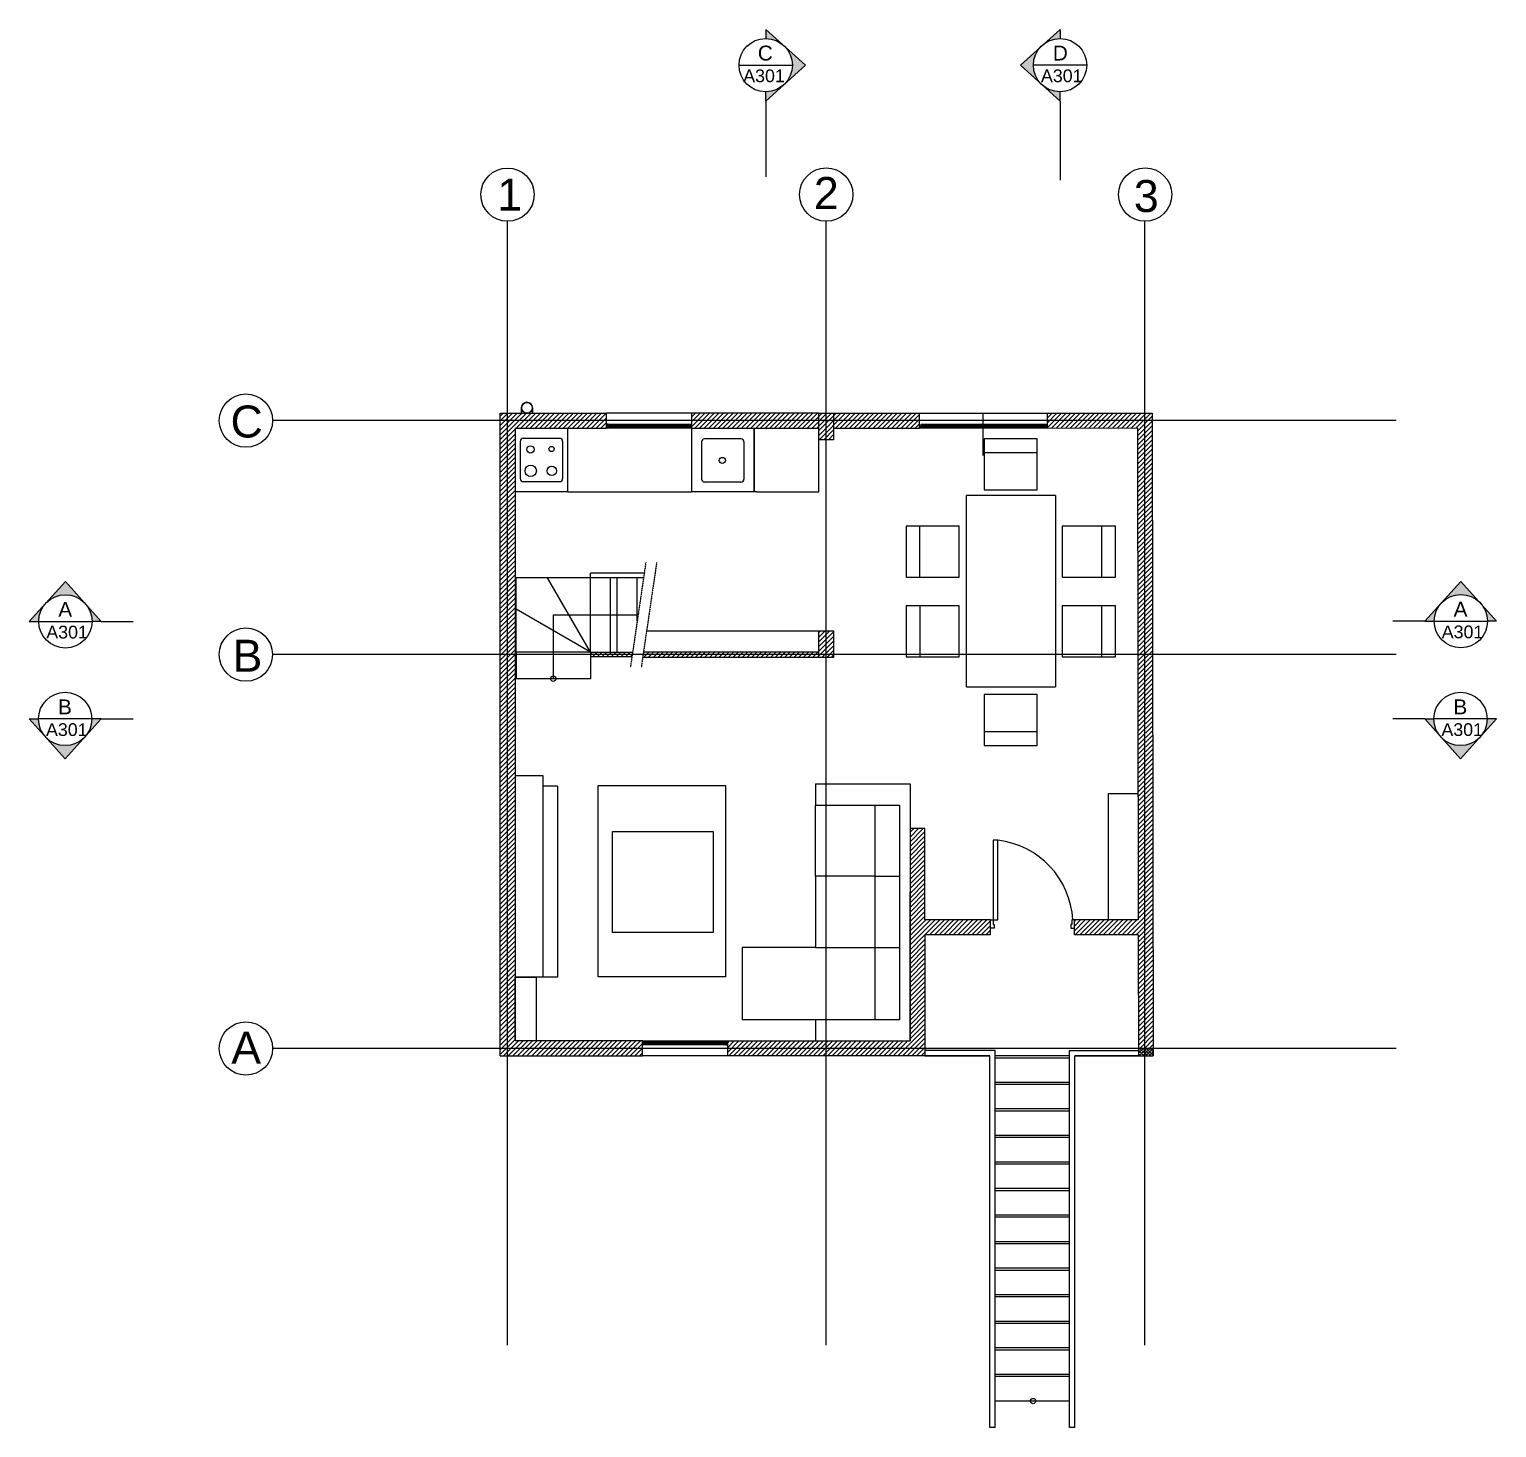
# Model space of a CAD drawing. Header units: inches. Extents: x 270 to 8013, y -75 to 10330.
# Drawn here: x 5267 to 6649, y 4445 to 5761 of the extents above; entities that cross this region are included whole.
import ezdxf

# ---------------------------------------------------------------- set-up
doc = ezdxf.new("R2010")
doc.units = ezdxf.units.IN
doc.header["$MEASUREMENT"] = 0
doc.linetypes.add('HIDDEN', pattern=[0.375, 0.25, -0.125])
for name, color, linetype in [('A-ANNO-DIMS', 6, 'Continuous'), ('A-ANNO-SYMB', 6, 'Continuous'), ('A-ANNO-TEXT', 6, 'Continuous'), ('A-DOOR-FULL', 161, 'Continuous'), ('A-FLOR-LEVL', 11, 'Continuous'), ('A-FLOR-PATT', 8, 'Continuous'), ('A-FURN', 3, 'Continuous'), ('A-GLAZ-FULL', 4, 'Continuous'), ('A-SECT-PATT', 8, 'Continuous'), ('A-WALL-FULL', 7, 'Continuous'), ('G-ANNO-NPLT', 210, 'Continuous'), ('IN-ANNO-NPLT', 6, 'Continuous')]:
    doc.layers.add(name, color=color, linetype=linetype)
doc.styles.add('E-ARIAL', font='arial.ttf')
doc.styles.get("Standard").update_dxf_attribs({"font": 'arial.ttf'})

msp = doc.modelspace()

# ---------------------------------------------------------------- hatches: boundary and pattern name
at = {"layer": 'A-ANNO-DIMS'}
h = msp.add_hatch(dxfattribs=at)
h.set_pattern_fill('ANSI37', color=256, scale=18)
h.paths.add_polyline_path([(6317.7, 4801.6), (6311.7, 4801.6), (6311.7, 4794.6), (6317.7, 4794.6)])
h = msp.add_hatch(dxfattribs=at)
h.set_pattern_fill('ANSI37', color=256, scale=18)
h.paths.add_polyline_path([(6325.7, 4801.6), (6317.7, 4801.6), (6317.7, 4794.6), (6325.7, 4794.6)])
at = {"layer": 'A-ANNO-SYMB'}
h = msp.add_hatch(color=256, dxfattribs=at)
h.dxf.hatch_style = 1
h.paths.add_polyline_path([(5960.7, 5760.9), (5976.6, 5746.6, 0.173502), (5960.7, 5752.3)])
h.paths.add_polyline_path([(5985.7, 5727.2, 0.200178), (5978.3, 5745), (5998.1, 5727.2), (5977.5, 5708.6, 0.211497)])
h.paths.add_polyline_path([(5960.7, 5702.1, 0.186388), (5977.5, 5708.6), (5960.7, 5693.2)])
h = msp.add_hatch(color=256, dxfattribs=at)
h.dxf.hatch_style = 1
h.paths.add_polyline_path([(6237.9, 5760.9), (6222, 5746.6, -0.173502), (6237.9, 5752.3)])
h.paths.add_polyline_path([(6212.8, 5727.2, -0.200178), (6220.2, 5745), (6200.5, 5727.2), (6221, 5708.6, -0.211497)])
h.paths.add_polyline_path([(6237.9, 5702.1, -0.186388), (6221, 5708.6), (6237.9, 5693.2)])
h = msp.add_hatch(color=256, dxfattribs=at)
h.dxf.hatch_style = 1
h.paths.add_polyline_path([(5335, 5203.6), (5320.7, 5219.5, -0.173502), (5326.4, 5203.6)])
h.paths.add_polyline_path([(5301.3, 5228.7, -0.200178), (5319.1, 5221.3), (5301.3, 5241), (5282.7, 5220.5, -0.211497)])
h.paths.add_polyline_path([(5276.2, 5203.6, -0.186388), (5282.7, 5220.5), (5267.3, 5203.6)])
h = msp.add_hatch(color=256, dxfattribs=at)
h.dxf.hatch_style = 1
h.paths.add_polyline_path([(6649, 5203.8), (6634.7, 5219.7, -0.173502), (6640.3, 5203.8)])
h.paths.add_polyline_path([(6615.3, 5228.9, -0.200178), (6633.1, 5221.5), (6615.3, 5241.2), (6596.7, 5220.7, -0.211497)])
h.paths.add_polyline_path([(6590.2, 5203.8, -0.186388), (6596.7, 5220.7), (6581.3, 5203.8)])
h = msp.add_hatch(color=256, dxfattribs=at)
h.dxf.hatch_style = 1
h.paths.add_polyline_path([(5267.3, 5111.7), (5281.7, 5095.8, -0.173502), (5276, 5111.7)])
h.paths.add_polyline_path([(5301.1, 5086.6, -0.200178), (5283.2, 5094), (5301.1, 5074.3), (5319.6, 5094.8, -0.211497)])
h.paths.add_polyline_path([(5326.1, 5111.7, -0.186388), (5319.6, 5094.8), (5335, 5111.7)])
h = msp.add_hatch(color=256, dxfattribs=at)
h.dxf.hatch_style = 1
h.paths.add_polyline_path([(6581.3, 5111.7), (6595.7, 5095.8, -0.173502), (6590, 5111.7)])
h.paths.add_polyline_path([(6615, 5086.6, -0.200178), (6597.2, 5094), (6615, 5074.3), (6633.6, 5094.8, -0.211497)])
h.paths.add_polyline_path([(6640.1, 5111.7, -0.186388), (6633.6, 5094.8), (6649, 5111.7)])
at = {"layer": 'A-FLOR-PATT'}
for points in [[(5810.6, 5389.2), (5810.6, 5386.6), (5812.3, 5386.6), (5812.3, 5386.8), (5810.9, 5386.8), (5810.9, 5388.9), (5812.3, 5388.9), (5812.3, 5389.2)], [(5810.6, 5389.2), (5810.6, 5386.6), (5812.3, 5386.6), (5812.3, 5386.8), (5810.9, 5386.8), (5810.9, 5388.9), (5812.3, 5388.9), (5812.3, 5389.2)], [(5810.6, 5389.2), (5810.6, 5386.6), (5812.3, 5386.6), (5812.3, 5386.8), (5810.9, 5386.8), (5810.9, 5388.9), (5812.3, 5388.9), (5812.3, 5389.2)], [(5812.3, 5388.9), (5812.3, 5389.2), (5810.6, 5389.2), (5810.6, 5386.6), (5812.3, 5386.6), (5812.3, 5386.8), (5810.9, 5386.8), (5810.9, 5388.9)], [(5890.7, 5389.2), (5890.7, 5386.6), (5889, 5386.6), (5889, 5386.8), (5890.4, 5386.8), (5890.4, 5388.9), (5889, 5388.9), (5889, 5389.2)], [(5890.7, 5389.2), (5890.7, 5386.6), (5889, 5386.6), (5889, 5386.8), (5890.4, 5386.8), (5890.4, 5388.9), (5889, 5388.9), (5889, 5389.2)], [(5890.7, 5389.2), (5890.7, 5386.6), (5889, 5386.6), (5889, 5386.8), (5890.4, 5386.8), (5890.4, 5388.9), (5889, 5388.9), (5889, 5389.2)], [(5889, 5388.9), (5889, 5389.2), (5890.7, 5389.2), (5890.7, 5386.6), (5889, 5386.6), (5889, 5386.8), (5890.4, 5386.8), (5890.4, 5388.9)], [(6107.2, 5388.9), (6107.2, 5389.2), (6105.6, 5389.2), (6105.6, 5386.6), (6107.2, 5386.6), (6107.2, 5386.8), (6105.8, 5386.8), (6105.8, 5388.9)], [(6223.9, 5388.9), (6223.9, 5389.2), (6225.6, 5389.2), (6225.6, 5386.6), (6223.9, 5386.6), (6223.9, 5386.8), (6225.3, 5386.8), (6225.3, 5388.9)], [(5846.3, 4805.2), (5846.3, 4804.9), (5844.7, 4804.9), (5844.7, 4807.6), (5846.3, 4807.6), (5846.3, 4807.3), (5844.9, 4807.3), (5844.9, 4805.2)], [(5923.2, 4805.2), (5923.2, 4804.9), (5924.8, 4804.9), (5924.8, 4807.6), (5923.2, 4807.6), (5923.2, 4807.3), (5924.6, 4807.3), (5924.6, 4805.2)]]:
    msp.add_hatch(color=256, dxfattribs=at).paths.add_polyline_path(points)
at = {"layer": 'A-SECT-PATT'}
h = msp.add_hatch(dxfattribs=at)
h.set_pattern_fill('ANSI31', color=256, scale=25, angle=360)
h.paths.add_polyline_path([(5810.7, 5392.6), (5717.7, 5392.6), (5717.7, 5203.6), (5724.7, 5203.6), (5724.7, 5204.6), (5724.7, 5224.6), (5724.7, 5264.6), (5724.7, 5304.6), (5724.7, 5344.6), (5724.7, 5385.5), (5810.7, 5385.6)])
h.paths.add_polyline_path([(5717.7, 5399.6), (5710.7, 5399.6), (5710.7, 5392.6), (5717.7, 5392.6)])
h.paths.add_polyline_path([(5717.7, 5392.6), (5710.7, 5392.6), (5710.7, 5304.6), (5710.7, 5264.6), (5710.7, 5224.6), (5710.7, 5204.6), (5710.7, 5203.6), (5717.7, 5203.6)])
h.paths.add_polyline_path([(5810.7, 5399.6), (5717.7, 5399.6), (5717.7, 5392.6), (5810.7, 5392.6)])
h.paths.add_polyline_path([(5717.7, 5203.6), (5710.7, 5203.6), (5710.7, 5172.3), (5717.7, 5172.3)])
h.paths.add_polyline_path([(5724.7, 5203.6), (5717.7, 5203.6), (5717.7, 5172.3), (5724.7, 5172.3)])
h.paths.add_polyline_path([(5717.7, 5172.3), (5710.7, 5172.3), (5710.7, 5149.6), (5710.7, 5111.7), (5717.7, 5111.7)])
h.paths.add_polyline_path([(5724.7, 5149.6), (5724.7, 5172.3), (5717.7, 5172.3), (5717.7, 5111.7), (5724.7, 5111.7)])
h.paths.add_polyline_path([(5724.7, 5109.6), (5724.7, 5111.7), (5717.7, 5111.7), (5717.7, 4801.6), (5844.7, 4801.6), (5844.7, 4808.6), (5804.7, 4808.6), (5764.7, 4808.6), (5724.7, 4808.6), (5724.7, 4868.6), (5724.7, 4909.6), (5724.7, 4949.6), (5724.7, 4989.6), (5724.7, 5029.6), (5724.7, 5069.6)])
h.paths.add_polyline_path([(5717.7, 5111.7), (5710.7, 5111.7), (5710.7, 5109.6), (5710.7, 5069.6), (5710.7, 5029.6), (5710.7, 4989.6), (5710.7, 4949.6), (5710.7, 4909.6), (5710.7, 4869.6), (5710.7, 4801.6), (5717.7, 4801.6)])
h.paths.add_polyline_path([(5844.7, 4801.6), (5717.7, 4801.6), (5717.7, 4794.6), (5764.7, 4794.6), (5804.7, 4794.6), (5844.7, 4794.6)])
h.paths.add_polyline_path([(5717.7, 4801.6), (5710.7, 4801.6), (5710.7, 4794.6), (5717.7, 4794.6)])
h.paths.add_polyline_path([(5960.7, 4801.6), (5924.7, 4801.6), (5924.7, 4794.6), (5960.7, 4794.6)])
h.paths.add_polyline_path([(6017.7, 4801.6), (5960.7, 4801.6), (5960.7, 4794.6), (6017.7, 4794.6)])
h.paths.add_polyline_path([(6017.7, 4808.6), (5960.7, 4808.6), (5960.7, 4801.6), (6017.7, 4801.6)])
h.paths.add_polyline_path([(5960.7, 4808.6), (5924.7, 4808.6), (5924.7, 4801.6), (5960.7, 4801.6)])
h.paths.add_polyline_path([(6024.7, 4808.6), (6017.7, 4808.6), (6017.7, 4801.6), (6024.7, 4801.6)])
h.paths.add_polyline_path([(6024.7, 4801.6), (6017.7, 4801.6), (6017.7, 4794.6), (6024.7, 4794.6)])
h.paths.add_polyline_path([(6110.6, 4801.6), (6024.7, 4801.6), (6024.7, 4794.6), (6110.6, 4794.6)])
h.paths.add_polyline_path([(6110.6, 4908.6), (6172.4, 4908.6), (6172.4, 4914.9), (6172.4, 4918.1), (6172.4, 4922.6), (6110.6, 4922.6), (6110.6, 5008.6), (6096.6, 5008.6), (6096.6, 4808.6), (6096.6, 4808.6), (6024.7, 4808.6), (6024.7, 4801.6), (6110.6, 4801.6)])
h.paths.add_polyline_path([(6317.7, 5111.7), (6311.1, 5111.7), (6311.5, 4922.6), (6251.4, 4922.6), (6251.4, 4914.9), (6251.4, 4908.6), (6311.5, 4908.6), (6311.7, 4801.6), (6317.7, 4801.6)])
h.paths.add_polyline_path([(6325.1, 5111.7), (6317.7, 5111.7), (6317.7, 4801.6), (6325.7, 4801.6)])
h.paths.add_polyline_path([(6317.7, 5172.3), (6311, 5172.3), (6311.1, 5111.7), (6317.7, 5111.7)])
h.paths.add_polyline_path([(6325, 5172.3), (6317.7, 5172.3), (6317.7, 5111.7), (6325.1, 5111.7)])
h.paths.add_polyline_path([(6017.7, 5194.6), (6010.7, 5194.6), (6010.7, 5172.3), (6017.7, 5172.3)])
h.paths.add_polyline_path([(6024.7, 5194.6), (6017.7, 5194.6), (6017.7, 5172.3), (6024.7, 5172.3)])
h.paths.add_polyline_path([(6017.7, 5172.3), (6010.7, 5172.3), (6010.7, 5169.6), (6017.7, 5169.6)])
h.paths.add_polyline_path([(6024.7, 5172.3), (6017.7, 5172.3), (6017.7, 5169.6), (6024.7, 5169.6)])
h.paths.add_polyline_path([(6325, 5203.6), (6317.7, 5203.6), (6317.7, 5172.3), (6325, 5172.3)])
h.paths.add_polyline_path([(6317.7, 5203.6), (6311, 5203.6), (6311, 5172.3), (6317.7, 5172.3)])
h.paths.add_polyline_path([(6317.7, 5392.6), (6237.9, 5392.6), (6237.9, 5385.6), (6310.7, 5385.6), (6311, 5203.6), (6317.7, 5203.6)])
h.paths.add_polyline_path([(6324.7, 5392.6), (6317.7, 5392.6), (6317.7, 5203.6), (6325, 5203.6)])
h.paths.add_polyline_path([(6317.7, 5399.6), (6237.9, 5399.6), (6237.9, 5392.6), (6317.7, 5392.6)])
h.paths.add_polyline_path([(6324.7, 5399.6), (6317.7, 5399.6), (6317.7, 5392.6), (6324.7, 5392.6)])
h.paths.add_polyline_path([(6237.9, 5392.6), (6225.6, 5392.6), (6225.6, 5385.6), (6237.9, 5385.6)])
h.paths.add_polyline_path([(6237.9, 5399.6), (6225.6, 5399.6), (6225.6, 5392.6), (6237.9, 5392.6)])
h.paths.add_polyline_path([(6017.7, 5392.6), (6010.7, 5392.6), (6010.7, 5385.6), (6010.7, 5374.6), (6017.7, 5374.6)])
h.paths.add_polyline_path([(6024.7, 5392.6), (6017.7, 5392.6), (6017.7, 5374.6), (6024.7, 5374.6)])
h.paths.add_polyline_path([(6024.7, 5399.6), (6017.7, 5399.6), (6017.7, 5392.6), (6024.7, 5392.6)])
h.paths.add_polyline_path([(6017.7, 5399.6), (6010.7, 5399.6), (6010.7, 5392.6), (6017.7, 5392.6)])
h.paths.add_polyline_path([(6105.6, 5392.6), (6024.7, 5392.6), (6024.7, 5385.6), (6105.6, 5385.6)])
h.paths.add_polyline_path([(6105.6, 5399.6), (6024.7, 5399.6), (6024.7, 5392.6), (6105.6, 5392.6)])
h.paths.add_polyline_path([(6010.7, 5392.6), (5960.7, 5392.6), (5960.7, 5385.6), (5970.7, 5385.6), (6010.7, 5385.6)])
h.paths.add_polyline_path([(6010.7, 5399.6), (5970.7, 5399.6), (5960.7, 5399.6), (5960.7, 5392.6), (6010.7, 5392.6)])
h.paths.add_polyline_path([(5960.7, 5399.6), (5930.7, 5399.6), (5890.7, 5399.6), (5890.7, 5392.6), (5960.7, 5392.6)])
h.paths.add_polyline_path([(5960.7, 5392.6), (5890.7, 5392.6), (5890.7, 5385.6), (5930.7, 5385.6), (5960.7, 5385.6)])
h = msp.add_hatch(dxfattribs=at)
h.set_pattern_fill('ANSI31', color=256, scale=25)
h.paths.add_polyline_path([(6010.7, 5172.3), (5845.2, 5172.3), (5844.8, 5169.6), (6010.7, 5169.6)])
h.paths.add_polyline_path([(6010.7, 5174.6), (5845.6, 5174.6), (5845.2, 5172.3), (6010.7, 5172.3)])
h.paths.add_polyline_path([(5835.1, 5172.3), (5795.7, 5172.3), (5795.7, 5170.1), (5834.8, 5170.1)])
h.paths.add_polyline_path([(5835.5, 5174.6), (5795.7, 5174.6), (5795.7, 5172.3), (5835.1, 5172.3)])

# ---------------------------------------------------------------- linework, layer by layer
msp.add_line((5810.7, 5385.6), (5810.7, 5399.6))
at = {"layer": 'A-ANNO-DIMS'}
msp.add_line((6165.6, 5359.6), (6165.6, 5399.6), dxfattribs=at)
at = {"layer": 'A-ANNO-SYMB'}
for p, q in [((5998.1, 5727.2), (5960.7, 5760.9)), ((5960.7, 5760.9), (5960.7, 5752.3)), ((6200.5, 5727.2), (6237.9, 5760.9)), ((6237.9, 5760.9), (6237.9, 5752.3)), ((5935.6, 5727.2), (5985.7, 5727.2)), ((5998.1, 5727.2), (5960.7, 5693.2)), ((6200.5, 5727.2), (6237.9, 5693.2)), ((6263, 5727.2), (6212.8, 5727.2)), ((5960.7, 5693.2), (5960.7, 5702.1)), ((6237.9, 5693.2), (6237.9, 5702.1)), ((5301.3, 5241), (5267.3, 5203.6)), ((5301.3, 5241), (5335, 5203.6)), ((6615.3, 5241.2), (6581.3, 5203.8)), ((6615.3, 5241.2), (6649, 5203.8)), ((5267.3, 5203.6), (5276.2, 5203.6)), ((5276.2, 5203.6), (5326.4, 5203.6)), ((5335, 5203.6), (5326.4, 5203.6)), ((6581.3, 5203.8), (6590.2, 5203.8)), ((6590.2, 5203.8), (6640.3, 5203.8)), ((6649, 5203.8), (6640.3, 5203.8)), ((5301.1, 5074.3), (5267.3, 5111.7)), ((5267.3, 5111.7), (5276, 5111.7)), ((5326.1, 5111.7), (5276, 5111.7)), ((5301.1, 5074.3), (5335, 5111.7)), ((5335, 5111.7), (5326.1, 5111.7)), ((6615, 5074.3), (6581.3, 5111.7)), ((6581.3, 5111.7), (6590, 5111.7)), ((6640.1, 5111.7), (6590, 5111.7)), ((6615, 5074.3), (6649, 5111.7)), ((6649, 5111.7), (6640.1, 5111.7))]:
    msp.add_line(p, q, dxfattribs=at)
for centre in [(5960.7, 5727.2), (6237.9, 5727.2), (5717.6, 5605.3), (6017.7, 5605.4), (6318, 5605.4), (5471.3, 5392.6), (5301.3, 5203.6), (6615.3, 5203.8), (5471.2, 5172.3), (5301.1, 5111.7), (6615, 5111.7), (5471.3, 4801.5)]:
    msp.add_circle(centre, 25.1, dxfattribs=at)
at = {"layer": 'A-ANNO-TEXT'}
for p, q in [((5960.7, 5693.2), (5960.7, 5622)), ((6237.9, 5693.2), (6237.9, 5618.9))]:
    msp.add_line(p, q, dxfattribs=at)
at = {"layer": 'A-DOOR-FULL'}
msp.add_lwpolyline([(6174.9, 4997.6), (6174.9, 4922.6), (6179.4, 4922.6), (6179.4, 4997.6)], close=True, dxfattribs=at)
msp.add_arc((6170.2, 4918.2), 79.8, 3.0933, 83.3637, dxfattribs=at)
at = {"layer": 'A-FLOR-LEVL'}
for p, q in [((5725.7, 5240.1), (5725.7, 5244.6)), ((5755.3, 5244.6), (5725.7, 5244.6)), ((5725.7, 5215), (5725.7, 5244.6)), ((5795.7, 5244.6), (5755.3, 5244.6)), ((5795.7, 5174.6), (5755.3, 5244.6)), ((5846.4, 5249.1), (5795.7, 5249.1)), ((5795.7, 5244.6), (5795.7, 5249.1)), ((5795.7, 5174.6), (5795.7, 5244.6)), ((5845.7, 5244.6), (5795.7, 5244.6)), ((5814.7, 5174.6), (5814.7, 5244.6)), ((5820.7, 5174.6), (5820.7, 5244.6)), ((5839.7, 5203.8), (5839.7, 5244.6)), ((5795.7, 5174.6), (5725.7, 5215)), ((5725.7, 5174.6), (5725.7, 5215)), ((5760.7, 5209.6), (5840.6, 5209.6)), ((5760.7, 5209.6), (5760.7, 5149.6)), ((5795.7, 5174.6), (5725.7, 5174.6)), ((5725.7, 5174.6), (5725.7, 5149.6)), ((5795.7, 5174.6), (5835.5, 5174.6)), ((5795.7, 5170.1), (5795.7, 5149.6)), ((5795.7, 5149.6), (5725.7, 5149.6)), ((6105.7, 4794.6), (6025.7, 4794.6)), ((6176.7, 4799.6), (6110.6, 4799.6)), ((6171.7, 4794.6), (6110.6, 4794.6)), ((6110.7, 4794.6), (6171.7, 4794.6)), ((6171.7, 4444.6), (6171.7, 4794.6)), ((6176.7, 4794.6), (6176.7, 4799.6)), ((6176.7, 4444.6), (6176.7, 4794.6)), ((6246.7, 4794.5), (6176.7, 4794.6)), ((6246.7, 4794.5), (6246.7, 4799.5)), ((6246.7, 4799.5), (6311.7, 4799.5)), ((6246.7, 4444.6), (6246.7, 4794.6)), ((6251.7, 4444.6), (6251.7, 4794.6)), ((6311.7, 4794.5), (6251.7, 4794.5)), ((6251.7, 4794.5), (6311.7, 4794.5)), ((6176.7, 4792.6), (6246.7, 4792.6)), ((6246.7, 4769.6), (6176.7, 4769.6)), ((6246.7, 4769.6), (6176.7, 4769.6)), ((6246.7, 4767.6), (6176.7, 4767.6)), ((6246.7, 4767.6), (6176.7, 4767.6)), ((6246.7, 4744.6), (6176.7, 4744.6)), ((6246.7, 4744.6), (6176.7, 4744.6)), ((6246.7, 4742.6), (6176.7, 4742.6)), ((6246.7, 4742.6), (6176.7, 4742.6)), ((6246.7, 4719.6), (6176.7, 4719.6)), ((6246.7, 4719.6), (6176.7, 4719.6)), ((6246.7, 4717.6), (6176.7, 4717.6)), ((6246.7, 4717.6), (6176.7, 4717.6)), ((6246.7, 4694.6), (6176.7, 4694.6)), ((6246.7, 4694.6), (6176.7, 4694.6)), ((6246.7, 4692.6), (6176.7, 4692.6)), ((6246.7, 4692.6), (6176.7, 4692.6)), ((6246.7, 4669.6), (6176.7, 4669.6)), ((6246.7, 4669.6), (6176.7, 4669.6)), ((6246.7, 4667.6), (6176.7, 4667.6)), ((6246.7, 4667.6), (6176.7, 4667.6)), ((6246.7, 4644.6), (6176.7, 4644.6)), ((6246.7, 4644.6), (6176.7, 4644.6)), ((6246.7, 4642.6), (6176.7, 4642.6)), ((6246.7, 4642.6), (6176.7, 4642.6)), ((6246.7, 4619.6), (6176.7, 4619.6)), ((6246.7, 4619.6), (6176.7, 4619.6)), ((6246.7, 4617.6), (6176.7, 4617.6)), ((6246.7, 4617.6), (6176.7, 4617.6)), ((6246.7, 4594.6), (6176.7, 4594.6)), ((6246.7, 4592.6), (6176.7, 4592.6)), ((6246.7, 4569.6), (6176.7, 4569.6)), ((6246.7, 4567.6), (6176.7, 4567.6)), ((6246.7, 4544.6), (6176.7, 4544.6)), ((6246.7, 4542.6), (6176.7, 4542.6)), ((6246.7, 4519.6), (6176.7, 4519.6)), ((6246.7, 4519.6), (6176.7, 4519.6)), ((6246.7, 4517.6), (6176.7, 4517.6)), ((6246.7, 4517.6), (6176.7, 4517.6)), ((6246.7, 4517.6), (6176.7, 4517.6)), ((6246.7, 4517.6), (6176.7, 4517.6)), ((6246.7, 4494.6), (6176.7, 4494.6)), ((6246.7, 4494.6), (6176.7, 4494.6)), ((6246.7, 4492.6), (6176.7, 4492.6)), ((6246.7, 4492.6), (6176.7, 4492.6)), ((6246.7, 4469.6), (6176.7, 4469.6)), ((6246.7, 4469.6), (6176.7, 4469.6)), ((6176.7, 4444.6), (6171.7, 4444.6)), ((6176.7, 4444.6), (6171.7, 4444.6)), ((6251.7, 4444.6), (6246.7, 4444.6)), ((6251.7, 4444.6), (6246.7, 4444.6))]:
    msp.add_line(p, q, dxfattribs=at)
at = {"layer": 'A-FLOR-LEVL', "linetype": 'HIDDEN'}
for points in [[(5847.8, 5258.9), (5833.3, 5160.2)], [(5858, 5258.9), (5843.5, 5160.2)]]:
    msp.add_lwpolyline(points, dxfattribs=at)
at = {"layer": 'A-FLOR-LEVL'}
for centre in [(5760.7, 5149.6), (6212.5, 4469.6), (6212.5, 4469.6)]:
    msp.add_circle(centre, 2.5, dxfattribs=at)
at = {"layer": 'A-FURN'}
for p, q in [((5774.5, 5325.6), (5774.5, 5385.6)), ((5890.7, 5385.6), (5890.7, 5325.6)), ((5949.7, 5325.6), (5949.7, 5385.6)), ((5949.7, 5385.6), (5949.7, 5325.6)), ((6166.3, 5375.5), (6166.3, 5327.5)), ((6216.3, 5375.5), (6166.3, 5375.5)), ((6216.3, 5327.5), (6216.3, 5375.5)), ((5729.5, 5373), (5729.5, 5338.1)), ((5900.2, 5372.5), (5900.2, 5337.6)), ((6010.7, 5325.6), (6010.7, 5374.6)), ((6166.3, 5362.5), (6216.3, 5362.5)), ((5774.5, 5325.6), (5724.7, 5325.5)), ((5774.5, 5325.6), (5890.7, 5325.6)), ((5952.1, 5325.6), (6010.7, 5325.6)), ((6149.7, 5142.1), (6149.7, 5322.1)), ((6166.3, 5327.5), (6216.3, 5327.5)), ((6233.7, 5322.1), (6233.7, 5142.1)), ((6093, 5293.2), (6093, 5245.2)), ((6106, 5293.2), (6093, 5293.2)), ((6143, 5293.2), (6106, 5293.2)), ((6106, 5245.2), (6106, 5293.2)), ((6143, 5245.2), (6143, 5293.2)), ((6240, 5293.2), (6240, 5245.2)), ((6290, 5293.2), (6240, 5293.2)), ((6277, 5293.2), (6277, 5245.2)), ((6290, 5245.2), (6290, 5293.2)), ((6093, 5245.2), (6106, 5245.2)), ((6106, 5245.2), (6143, 5245.2)), ((6240, 5245.2), (6290, 5245.2)), ((6093, 5218.3), (6093, 5170.3)), ((6143, 5218.3), (6093, 5218.3)), ((6106, 5218.3), (6106, 5170.3)), ((6143, 5170.3), (6143, 5218.3)), ((6240, 5218.3), (6240, 5170.3)), ((6290, 5218.3), (6240, 5218.3)), ((6277, 5218.3), (6277, 5170.3)), ((6290, 5170.3), (6290, 5218.3)), ((5848.5, 5194.6), (6010.7, 5194.6)), ((6093, 5170.3), (6143, 5170.3)), ((6240, 5170.3), (6290, 5170.3)), ((6149.7, 5142.1), (6233.7, 5142.1)), ((6166.3, 5134.6), (6166.3, 5086.6)), ((6216.3, 5134.6), (6166.3, 5134.6)), ((6216.3, 5086.6), (6216.3, 5134.6)), ((6216.3, 5099.6), (6166.3, 5099.6)), ((6166.3, 5086.6), (6216.3, 5086.6)), ((5724.7, 5058.6), (5750.7, 5058.6)), ((5750.7, 5058.6), (5750.7, 4868.6)), ((5764.7, 5048.6), (5750.7, 5048.6)), ((5764.7, 5048.6), (5764.7, 4868.6)), ((5802.8, 4869), (5802.8, 5049)), ((5802.8, 5049), (5922.8, 5049)), ((5922.8, 5049), (5922.8, 4869)), ((6007.6, 5050.6), (6096.6, 5050.6)), ((6007.6, 5050.6), (6007.6, 5030.6)), ((6096.6, 5050.6), (6096.6, 4808.6)), ((6007.6, 4963.6), (6007.6, 5030.6)), ((6007.6, 5030.6), (6086.6, 5030.6)), ((6063.6, 5030.6), (6063.6, 4963.6)), ((6086.6, 5030.6), (6086.6, 4828.6)), ((6283.5, 4922.6), (6283.5, 5041.6)), ((6283.5, 5041.6), (6311.5, 5041.6)), ((5816.3, 5005.7), (5911.3, 5005.7)), ((5816.3, 4910.7), (5816.3, 5005.7)), ((5911.3, 5005.7), (5911.3, 4910.7)), ((6007.6, 4963.6), (6007.6, 4896.6)), ((6063.6, 4963.6), (6007.6, 4963.6)), ((6063.6, 4963.6), (6086.6, 4963.6)), ((6063.6, 4963.6), (6063.6, 4896.6)), ((6096.6, 4888.6), (6096.6, 4948.6)), ((5911.3, 4910.7), (5816.3, 4910.7)), ((5938.6, 4896.6), (5938.6, 4828.6)), ((6007.6, 4896.6), (5938.6, 4896.6)), ((6007.6, 4896.6), (6063.6, 4896.6)), ((6063.6, 4896.6), (6086.6, 4896.6)), ((6063.6, 4896.6), (6063.6, 4828.6)), ((6096.6, 4808.6), (6096.6, 4888.6)), ((5764.7, 4868.6), (5724.7, 4868.6)), ((5750.7, 4868.6), (5724.7, 4868.6)), ((5724.7, 4808.6), (5724.7, 4868.6)), ((5724.7, 4868.6), (5744.7, 4868.6)), ((5744.7, 4868.6), (5744.7, 4808.6)), ((5922.8, 4869), (5802.8, 4869)), ((6086.6, 4828.6), (5938.6, 4828.6)), ((6007.6, 4828.6), (6007.6, 4808.6))]:
    msp.add_line(p, q, dxfattribs=at)
at = {"layer": 'A-FURN', "ltscale": 0.8}
msp.add_line((6233.7, 5322.1), (6149.7, 5322.1), dxfattribs=at)
at = {"layer": 'A-FURN'}
for points in [[(5766.6, 5375.9), (5732.4, 5375.9)], [(5937.3, 5375.4), (5903.1, 5375.4)], [(5769.5, 5373), (5769.5, 5338.1)], [(5940.2, 5372.5), (5940.2, 5337.6)], [(5766.6, 5335.1), (5732.4, 5335.1)], [(5937.3, 5334.7), (5903.1, 5334.7)], [(5952.1, 5325.6), (5890.7, 5325.6)]]:
    msp.add_lwpolyline(points, dxfattribs=at)
for centre, radius in [((5739.2, 5365.5), 3.45), ((5759.1, 5365.9), 2.45), ((5739.4, 5345.3), 5.34), ((5759.3, 5345.3), 4.41), ((5919.8, 5355.1), 2.91)]:
    msp.add_circle(centre, radius, dxfattribs=at)
for centre, start, end in [((5732.4, 5373), 90, 180), ((5766.6, 5373), 0, 90), ((5903.1, 5372.5), 90, 180), ((5937.3, 5372.5), 0, 90), ((5732.4, 5338.1), 180, 270), ((5766.6, 5338.1), 270, 0), ((5903.1, 5337.6), 180, 270), ((5937.3, 5337.6), 270, 0)]:
    msp.add_arc(centre, 2.91, start, end, dxfattribs=at)
at = {"layer": 'A-GLAZ-FULL'}
for p, q in [((5810.6, 5389.2), (5890.7, 5389.2)), ((5812.3, 5389.2), (5810.6, 5389.2)), ((5810.9, 5386.8), (5810.9, 5388.9)), ((5811.3, 5388.5), (5814.2, 5388.5)), ((5811.3, 5387.2), (5811.3, 5388.5)), ((5812.3, 5388.9), (5812.3, 5389.2)), ((5814.2, 5388.1), (5814.2, 5388.5)), ((5887.1, 5388.1), (5887.1, 5388.5)), ((5890, 5388.5), (5887.1, 5388.5)), ((5889.8, 5388.9), (5889.8, 5389.2)), ((5890, 5387.2), (5890, 5388.5)), ((5890.4, 5388.9), (5890.4, 5386.8)), ((5890.7, 5389.2), (5890.7, 5386.6)), ((6106.2, 5387.2), (6106.2, 5388.5)), ((6106.2, 5388.5), (6109.1, 5388.5)), ((6107.2, 5389.2), (6224.7, 5389.2)), ((6109.1, 5388.1), (6109.1, 5388.5)), ((6224.9, 5388.5), (6222, 5388.5)), ((6222, 5388.1), (6222, 5388.5)), ((6224.7, 5388.9), (6224.7, 5389.2)), ((6224.9, 5387.2), (6224.9, 5388.5)), ((5810.6, 5386.6), (5889.8, 5386.6)), ((5812.3, 5386.8), (5810.9, 5386.8)), ((5811.3, 5387.2), (5814.2, 5387.2)), ((5812.3, 5386.6), (5812.3, 5386.8)), ((5813.2, 5387.6), (5813.2, 5388.1)), ((5813.2, 5388.1), (5888.1, 5388.1)), ((5813.2, 5387.6), (5888.1, 5387.6)), ((5814.2, 5387.2), (5814.2, 5387.6)), ((5887.1, 5387.2), (5887.1, 5387.6)), ((5890, 5387.2), (5887.1, 5387.2)), ((5888.1, 5388.1), (5888.1, 5387.6)), ((5889.8, 5386.6), (5889.8, 5386.8)), ((5889.8, 5386.8), (5890.4, 5386.8)), ((6106.2, 5387.2), (6109.1, 5387.2)), ((6106.2, 5386.6), (6224.7, 5386.6)), ((6108.1, 5388.1), (6222, 5388.1)), ((6108.1, 5387.6), (6108.1, 5388.1)), ((6108.1, 5387.6), (6223, 5387.6)), ((6109.1, 5387.2), (6109.1, 5387.6)), ((6222, 5388.1), (6223, 5388.1)), ((6222, 5387.2), (6222, 5387.6)), ((6224.9, 5387.2), (6222, 5387.2)), ((6223, 5388.1), (6223, 5387.6)), ((5924.8, 4807.6), (5844.7, 4807.6)), ((5844.7, 4804.9), (5844.7, 4807.6)), ((5924.8, 4804.9), (5844.7, 4804.9)), ((5844.9, 4805.2), (5844.9, 4807.3)), ((5845.5, 4807.3), (5844.9, 4807.3)), ((5845.3, 4806.9), (5848.3, 4806.9)), ((5845.3, 4806.9), (5845.3, 4805.6)), ((5845.3, 4805.6), (5848.3, 4805.6)), ((5845.5, 4807.6), (5845.5, 4807.3)), ((5845.5, 4805.2), (5845.5, 4804.9)), ((5922.2, 4806.5), (5847.3, 4806.5)), ((5847.3, 4806), (5847.3, 4806.5)), ((5922.2, 4806), (5847.3, 4806)), ((5848.3, 4806.9), (5848.3, 4806.5)), ((5848.3, 4806), (5848.3, 4805.6)), ((5924.2, 4806.9), (5921.2, 4806.9)), ((5921.2, 4806.9), (5921.2, 4806.5)), ((5921.2, 4806), (5921.2, 4805.6)), ((5924.2, 4805.6), (5921.2, 4805.6)), ((5922.2, 4806.5), (5922.2, 4806)), ((5923.2, 4807.6), (5923.2, 4807.3)), ((5923.2, 4807.3), (5924.6, 4807.3)), ((5923.2, 4805.2), (5923.2, 4804.9)), ((5923.2, 4804.9), (5924.8, 4804.9)), ((5924.2, 4806.9), (5924.2, 4805.6)), ((5924.6, 4807.3), (5924.6, 4805.2))]:
    msp.add_line(p, q, dxfattribs=at)
at = {"layer": 'A-SECT-PATT'}
for p, q in [((5890.7, 5399.6), (5810.7, 5399.6)), ((6105.6, 5399.6), (6225.6, 5399.6)), ((5890.7, 5385.6), (5810.7, 5385.6)), ((6225.6, 5385.6), (6105.6, 5385.6)), ((5844.7, 4808.6), (5924.7, 4808.6)), ((5924.7, 4794.6), (5844.7, 4794.6))]:
    msp.add_line(p, q, dxfattribs=at)
at = {"layer": 'A-WALL-FULL'}
for p, q in [((5730.6, 5404.6), (5730.6, 5399.6)), ((5730.9, 5404.6), (5730.9, 5399.6)), ((5740.9, 5404.6), (5740.9, 5399.6)), ((5741.2, 5404.6), (5741.2, 5399.6)), ((5710.7, 5304.6), (5710.7, 5399.6)), ((5710.7, 5399.6), (5810.7, 5399.6)), ((5930.7, 5399.6), (5890.7, 5399.6)), ((5890.7, 5399.6), (5890.7, 5385.6)), ((5970.7, 5399.6), (5930.7, 5399.6)), ((6010.7, 5399.6), (5970.7, 5399.6)), ((6010.7, 5385.6), (6010.7, 5399.6)), ((6024.7, 5399.6), (6105.6, 5399.6)), ((6105.6, 5385.6), (6105.6, 5399.6)), ((6225.6, 5399.6), (6225.6, 5385.6)), ((6225.6, 5399.6), (6324.7, 5399.6)), ((6324.7, 5399.6), (6325.7, 4794.6)), ((5724.7, 5385.6), (5724.7, 5304.6)), ((5724.7, 5385.5), (5810.7, 5385.6)), ((5890.7, 5385.6), (5930.7, 5385.6)), ((5930.7, 5385.6), (5970.7, 5385.6)), ((5970.7, 5385.6), (6010.7, 5385.6)), ((6024.7, 5385.6), (6105.6, 5385.6)), ((6225.6, 5385.6), (6310.7, 5385.7)), ((6310.7, 5385.6), (6311.5, 4922.6)), ((5710.7, 5264.6), (5710.7, 5304.6)), ((5710.7, 5264.6), (5710.7, 5304.6)), ((5724.7, 5304.6), (5724.7, 5264.6)), ((5724.7, 5304.6), (5724.7, 5264.6)), ((5710.7, 5224.6), (5710.7, 5264.6)), ((5710.7, 5224.6), (5710.7, 5264.6)), ((5724.7, 5264.6), (5724.7, 5224.6)), ((5724.7, 5264.6), (5724.7, 5224.6)), ((5710.7, 5204.6), (5710.7, 5224.6)), ((5724.7, 5224.6), (5724.7, 5204.6)), ((5710.7, 5149.6), (5710.7, 5204.6)), ((5724.7, 5204.6), (5724.7, 5149.6)), ((5795.7, 5174.6), (5795.7, 5170.1)), ((5795.7, 5174.6), (5795.7, 5170.1)), ((5834.8, 5170.1), (5795.7, 5170.1)), ((6010.7, 5169.6), (5844.8, 5169.6)), ((6010.7, 5174.6), (5845.6, 5174.6)), ((5710.7, 5109.6), (5710.7, 5149.6)), ((5724.7, 5149.6), (5724.7, 5109.6)), ((5710.7, 5069.6), (5710.7, 5109.6)), ((5724.7, 5109.6), (5724.7, 5069.6)), ((5710.7, 5029.6), (5710.7, 5069.6)), ((5724.7, 5069.6), (5724.7, 5029.6)), ((5710.7, 4989.6), (5710.7, 5029.6)), ((5724.7, 5029.6), (5724.7, 4989.6)), ((6110.6, 5008.6), (6096.6, 5008.6)), ((6096.6, 5008.6), (6096.6, 4808.6)), ((6110.6, 4922.6), (6110.6, 5008.6)), ((5710.7, 4949.6), (5710.7, 4989.6)), ((5724.7, 4989.6), (5724.7, 4949.6)), ((5710.7, 4909.6), (5710.7, 4949.6)), ((5724.7, 4949.6), (5724.7, 4909.6)), ((6172.4, 4922.6), (6110.6, 4922.6)), ((6311.5, 4922.6), (6251.4, 4922.6)), ((5710.7, 4869.6), (5710.7, 4909.6)), ((5724.7, 4909.6), (5724.7, 4808.6)), ((6110.6, 4908.6), (6110.6, 4794.6)), ((6172.4, 4908.6), (6110.6, 4908.6)), ((6172.4, 4908.6), (6172.4, 4914.9)), ((6251.4, 4908.6), (6251.4, 4914.9)), ((6311.5, 4908.6), (6251.4, 4908.6)), ((6311.5, 4908.6), (6311.7, 4794.6)), ((5710.7, 4794.6), (5710.7, 4869.6)), ((5724.7, 4869.6), (5724.7, 4829.6)), ((5764.7, 4808.6), (5724.7, 4808.6)), ((5804.7, 4808.6), (5764.7, 4808.6)), ((5844.7, 4808.6), (5804.7, 4808.6)), ((5844.7, 4794.6), (5844.7, 4808.6)), ((5924.7, 4808.6), (6096.6, 4808.6)), ((5924.7, 4808.6), (5924.7, 4794.6)), ((6325.6, 4808.6), (6325.7, 4808.6)), ((5710.7, 4794.6), (5764.7, 4794.6)), ((5764.7, 4794.6), (5804.7, 4794.6)), ((5804.7, 4794.6), (5844.7, 4794.6)), ((6110.7, 4794.6), (5924.7, 4794.6)), ((6311.7, 4794.6), (6311.7, 4794.5)), ((6311.7, 4794.6), (6325.7, 4794.6))]:
    msp.add_line(p, q, dxfattribs=at)
for points in [[(6010.7, 5399.6), (6024.7, 5399.6), (6024.7, 5374.6), (6010.7, 5374.6)], [(6010.7, 5194.6), (6024.7, 5194.6), (6024.7, 5169.6), (6010.7, 5169.6)]]:
    msp.add_lwpolyline(points, close=True, dxfattribs=at)
for points in [[(6172.4, 4918.1), (6172.4, 4918.1), (6172.4, 4922.6), (6174.9, 4922.6), (6174.9, 4918.1)], [(6248.9, 4918.1), (6247.9, 4918.1), (6247.9, 4914.9), (6251.4, 4914.9), (6251.4, 4922.6)], [(6251.4, 4918.1), (6251.4, 4918.1), (6251.4, 4922.6), (6248.9, 4922.6), (6248.9, 4918.1)], [(6174.9, 4918.1), (6175.9, 4918.1), (6175.9, 4914.9), (6172.4, 4914.9), (6172.4, 4918.1)]]:
    msp.add_lwpolyline(points, dxfattribs=at)
msp.add_circle((5735.9, 5404.6), 5, dxfattribs=at)
msp.add_arc((5735.9, 5404.6), 5.3, 0, 180, dxfattribs=at)
at = {"layer": 'G-ANNO-NPLT', "ltscale": 18}
for points in [[(5717.7, 4522.1), (5717.7, 5580.2)], [(6017.7, 4522.2), (6017.7, 5580.3)], [(6317.7, 4522.1), (6317.7, 5580.2)], [(6554.5, 5392.6), (5496.4, 5392.6)], [(6554.3, 5172.3), (5496.2, 5172.3)], [(6554.5, 4801.6), (5496.4, 4801.6)]]:
    msp.add_lwpolyline(points, dxfattribs=at)
at = {"layer": 'IN-ANNO-NPLT'}
for p, q in [((5335, 5203.6), (5365, 5203.6)), ((6581.3, 5203.8), (6551.3, 5203.8)), ((5335, 5111.7), (5365, 5111.7)), ((6581.3, 5111.7), (6551.3, 5111.7))]:
    msp.add_line(p, q, dxfattribs=at)

# ---------------------------------------------------------------- texts
at = {"layer": 'A-ANNO-DIMS', "char_height": 14}
for s, insert, attachment_point in [('C', (5967.4, 5745.6), 3), ('D', (6231.1, 5745.6), 1), ('A', (5294.6, 5221.9), 1), ('A', (6608.5, 5222.1), 1), ('B', (5294.3, 5130.1), 1), ('B', (6608.3, 5130.1), 1)]:
    msp.add_mtext_dynamic_manual_height_columns(s, width=58.092, gutter_width=1, heights=[0], dxfattribs=dict(at, insert=insert, attachment_point=attachment_point))
at = {"layer": 'A-ANNO-TEXT', "style": 'E-ARIAL'}
for s, p in [('1', (5707.9, 5590.3)), ('2', (6006.1, 5591.8)), ('3', (6307.4, 5589)), ('C', (5456.8, 5376.7)), ('B', (5458.7, 5156.2)), ('A', (5457.5, 4787.2))]:
    msp.add_text(s, height=30.1, dxfattribs=at).set_placement(p)
at = {"layer": 'A-ANNO-TEXT', "char_height": 12}
for insert, attachment_point in [((5978.7, 5723.2), 3), ((6219.9, 5723.2), 1), ((5283.3, 5199.5), 1), ((6597.3, 5199.7), 1), ((5283, 5107.7), 1), ((6597, 5107.7), 1)]:
    msp.add_mtext_dynamic_manual_height_columns('A301', width=41.498, gutter_width=1, heights=[14.3], dxfattribs=dict(at, insert=insert, attachment_point=attachment_point))

doc.saveas('drawing.dxf')
